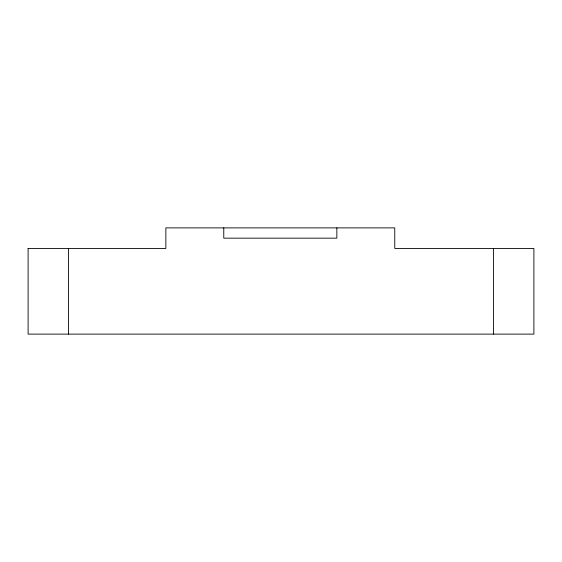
<?xml version="1.0" encoding="UTF-8"?>
<svg xmlns="http://www.w3.org/2000/svg" width="562" height="562" viewBox="0 0 562 562"><rect width="100%" height="100%" fill="white"/><g stroke="black" fill="none" stroke-linecap="round" stroke-linejoin="round"><path stroke-width="0.84" d="M493.464 248.446L493.464 334.116M336.856 227.884L336.856 238.162L223.774 238.162L223.774 227.884M68.536 248.446L68.536 334.116M28.107 248.446L28.107 334.116L533.893 334.116L533.893 248.446L394.77 248.446L394.77 227.884L165.86 227.884L165.86 248.446L28.107 248.446"/></g></svg>
